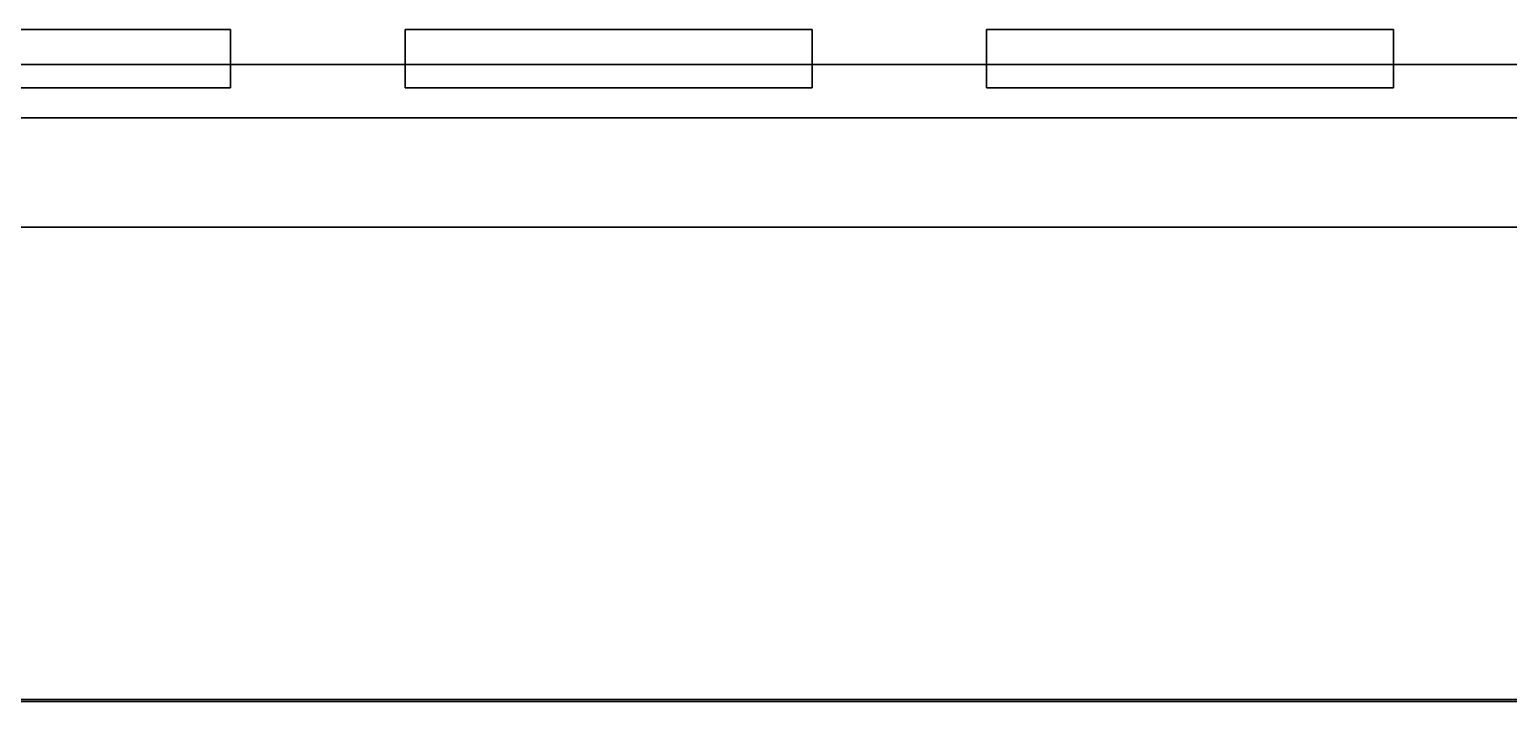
# Model space of a CAD drawing. Header units: millimetres. Extents: x -187664 to 435448, y -313239 to 299894.
# Drawn here: x 126383.1 to 126510.2, y -294559.5 to -294501.8 of the extents above; entities that cross this region are included whole.
import ezdxf

# ---------------------------------------------------------------- set-up
doc = ezdxf.new("R2010")
doc.units = ezdxf.units.MM
for name, color, linetype, lineweight in [('A-FLOR-LEVL', 7, 'Continuous', 35), ('A-FLOR-LEVL-E', 7, 'Continuous', 35), ('A-GENM', 7, 'Continuous', 9)]:
    doc.layers.add(name, color=color, linetype=linetype, lineweight=lineweight)

# ---------------------------------------------------------------- blocks, each defined once
blk = doc.blocks.new('Ramp - Ramp-6647670-2120-01 ENTRANCE 1 SECTION A')
at = {"layer": 'A-FLOR-LEVL', "color": 7}
for p, q in [((-856476.19, 101937.4), (-858376.19, 101937.4)), ((-858376.19, 101887.4), (-856476.19, 101887.4))]:
    blk.add_line(p, q, dxfattribs=at)
at = {"layer": 'A-FLOR-LEVL-E', "color": 7}
blk.add_line((-856476.19, 101887.23), (-858176.85, 101887.23), dxfattribs=at)
blk = doc.blocks.new('DPA_GM_Tactile Tile Line Base - Decision Tactile-4203949-2120-01 ENTRANCE 1 SECTION A')
at = {"layer": 'A-GENM', "color": 7, "lineweight": 35}
for p, q in [((-856849.88, 101945), (-856884.87, 101945)), ((-856849.88, 101940), (-856849.88, 101945)), ((-856799.88, 101945), (-856834.87, 101945)), ((-856834.87, 101945), (-856834.87, 101940)), ((-856799.88, 101940), (-856799.88, 101945)), ((-856749.88, 101945), (-856784.87, 101945)), ((-856784.87, 101945), (-856784.87, 101940)), ((-856749.88, 101940), (-856749.88, 101945)), ((-856692.37, 101942), (-856992.37, 101942)), ((-856884.87, 101940), (-856849.88, 101940)), ((-856834.87, 101940), (-856799.88, 101940)), ((-856784.87, 101940), (-856749.88, 101940)), ((-856992.37, 101928), (-856692.37, 101928))]:
    blk.add_line(p, q, dxfattribs=at)
at = {"layer": 'A-GENM', "color": 7}
for p, q in [((-856859.66, 101945), (-856866.94, 101945)), ((-856866.94, 101945), (-856859.57, 101945)), ((-856859.57, 101945), (-856866.94, 101945)), ((-856866.94, 101945), (-856859.57, 101945)), ((-856859.57, 101945), (-856866.94, 101945)), ((-856866.94, 101945), (-856859.57, 101945)), ((-856859.57, 101945), (-856866.94, 101945)), ((-856866.94, 101945), (-856859.57, 101945)), ((-856859.57, 101945), (-856866.94, 101945)), ((-856866.94, 101945), (-856859.57, 101945)), ((-856859.57, 101945), (-856866.94, 101945)), ((-856866.94, 101945), (-856859.57, 101945)), ((-856859.57, 101945), (-856866.94, 101945)), ((-856866.94, 101945), (-856859.57, 101945)), ((-856859.57, 101945), (-856866.94, 101945)), ((-856866.94, 101945), (-856859.57, 101945)), ((-856859.57, 101945), (-856866.94, 101945)), ((-856866.94, 101945), (-856859.57, 101945)), ((-856859.57, 101945), (-856866.94, 101945)), ((-856866.94, 101945), (-856859.57, 101945)), ((-856859.57, 101945), (-856866.94, 101945)), ((-856866.94, 101945), (-856859.57, 101945)), ((-856859.57, 101945), (-856866.94, 101945)), ((-856866.94, 101945), (-856859.57, 101945)), ((-856859.57, 101945), (-856866.94, 101945)), ((-856866.94, 101945), (-856859.57, 101945)), ((-856859.57, 101945), (-856866.94, 101945)), ((-856866.94, 101945), (-856859.57, 101945)), ((-856859.57, 101945), (-856866.94, 101945)), ((-856866.94, 101945), (-856859.57, 101945)), ((-856859.57, 101945), (-856866.94, 101945)), ((-856866.94, 101945), (-856859.57, 101945)), ((-856859.57, 101945), (-856866.94, 101945)), ((-856866.94, 101945), (-856859.57, 101945)), ((-856859.57, 101945), (-856866.94, 101945)), ((-856866.94, 101945), (-856859.57, 101945)), ((-856859.57, 101945), (-856866.94, 101945)), ((-856866.94, 101945), (-856859.57, 101945)), ((-856859.57, 101945), (-856866.94, 101945)), ((-856852.2, 101945), (-856859.62, 101945)), ((-856858.62, 101945), (-856852.28, 101945)), ((-856852.28, 101945), (-856858.62, 101945)), ((-856858.62, 101945), (-856852.28, 101945)), ((-856852.28, 101945), (-856858.62, 101945)), ((-856858.62, 101945), (-856852.28, 101945)), ((-856852.28, 101945), (-856858.62, 101945)), ((-856858.62, 101945), (-856852.28, 101945)), ((-856852.28, 101945), (-856858.62, 101945)), ((-856858.62, 101945), (-856852.28, 101945)), ((-856852.28, 101945), (-856858.62, 101945)), ((-856858.62, 101945), (-856852.28, 101945)), ((-856852.28, 101945), (-856858.62, 101945)), ((-856858.62, 101945), (-856852.28, 101945)), ((-856852.28, 101945), (-856858.62, 101945)), ((-856858.62, 101945), (-856852.28, 101945)), ((-856852.28, 101945), (-856858.62, 101945)), ((-856858.62, 101945), (-856852.28, 101945)), ((-856852.28, 101945), (-856858.62, 101945)), ((-856858.62, 101945), (-856852.28, 101945)), ((-856852.28, 101945), (-856858.62, 101945)), ((-856858.62, 101945), (-856852.28, 101945)), ((-856852.28, 101945), (-856858.62, 101945)), ((-856858.62, 101945), (-856852.28, 101945)), ((-856852.28, 101945), (-856858.62, 101945)), ((-856858.62, 101945), (-856852.28, 101945)), ((-856852.28, 101945), (-856858.62, 101945)), ((-856858.62, 101945), (-856852.28, 101945)), ((-856852.28, 101945), (-856858.62, 101945)), ((-856858.62, 101945), (-856852.28, 101945)), ((-856852.28, 101945), (-856858.62, 101945)), ((-856858.62, 101945), (-856852.28, 101945)), ((-856852.28, 101945), (-856858.62, 101945)), ((-856858.62, 101945), (-856852.28, 101945)), ((-856852.28, 101945), (-856858.62, 101945)), ((-856858.62, 101945), (-856852.28, 101945)), ((-856852.28, 101945), (-856858.62, 101945)), ((-856858.62, 101945), (-856852.28, 101945)), ((-856852.28, 101945), (-856858.62, 101945)), ((-856852.22, 101945), (-856850.47, 101945)), ((-856850.47, 101945), (-856852.22, 101945)), ((-856852.22, 101945), (-856850.47, 101945)), ((-856850.47, 101945), (-856852.22, 101945)), ((-856852.22, 101945), (-856850.47, 101945)), ((-856850.47, 101945), (-856852.22, 101945)), ((-856852.22, 101945), (-856850.47, 101945)), ((-856850.47, 101945), (-856852.22, 101945)), ((-856852.22, 101945), (-856850.47, 101945)), ((-856850.47, 101945), (-856852.22, 101945)), ((-856852.22, 101945), (-856850.47, 101945)), ((-856850.47, 101945), (-856852.22, 101945)), ((-856852.22, 101945), (-856850.47, 101945)), ((-856850.47, 101945), (-856852.22, 101945)), ((-856852.22, 101945), (-856850.47, 101945)), ((-856850.47, 101945), (-856852.22, 101945)), ((-856852.22, 101945), (-856850.47, 101945)), ((-856850.47, 101945), (-856852.22, 101945)), ((-856852.22, 101945), (-856850.47, 101945)), ((-856850.47, 101945), (-856852.22, 101945)), ((-856852.22, 101945), (-856850.47, 101945)), ((-856850.47, 101945), (-856852.22, 101945)), ((-856852.22, 101945), (-856850.47, 101945)), ((-856850.47, 101945), (-856852.22, 101945)), ((-856852.22, 101945), (-856850.47, 101945)), ((-856850.47, 101945), (-856852.22, 101945)), ((-856852.22, 101945), (-856850.47, 101945)), ((-856850.47, 101945), (-856852.22, 101945)), ((-856852.22, 101945), (-856850.47, 101945)), ((-856850.47, 101945), (-856852.22, 101945)), ((-856852.22, 101945), (-856850.47, 101945)), ((-856850.47, 101945), (-856852.22, 101945)), ((-856852.22, 101945), (-856850.47, 101945)), ((-856850.47, 101945), (-856852.22, 101945)), ((-856852.22, 101945), (-856850.47, 101945)), ((-856850.47, 101945), (-856852.22, 101945)), ((-856852.22, 101945), (-856850.47, 101945)), ((-856850.47, 101945), (-856852.22, 101945)), ((-856850.23, 101945), (-856851.46, 101945)), ((-856849.87, 101940), (-856849.87, 101945)), ((-856849.87, 101942), (-856849.87, 101945)), ((-856849.87, 101942), (-856849.87, 101945)), ((-856849.87, 101942), (-856849.87, 101945)), ((-856849.87, 101942), (-856849.87, 101945)), ((-856849.87, 101942), (-856849.87, 101945)), ((-856849.87, 101942), (-856849.87, 101945)), ((-856849.87, 101942), (-856849.87, 101945)), ((-856849.87, 101942), (-856849.87, 101945)), ((-856849.87, 101942), (-856849.87, 101945)), ((-856849.87, 101942), (-856849.87, 101945)), ((-856849.87, 101942), (-856849.87, 101945)), ((-856849.87, 101942), (-856849.87, 101945)), ((-856849.87, 101942), (-856849.87, 101945)), ((-856849.87, 101942), (-856849.87, 101945)), ((-856849.87, 101942), (-856849.87, 101945)), ((-856849.87, 101942), (-856849.87, 101945)), ((-856849.87, 101942), (-856849.87, 101945)), ((-856849.87, 101942), (-856849.87, 101945)), ((-856849.87, 101942), (-856849.87, 101945)), ((-856834.87, 101945), (-856834.87, 101940)), ((-856834.87, 101945), (-856834.87, 101942)), ((-856834.87, 101945), (-856834.87, 101942)), ((-856834.87, 101945), (-856834.87, 101942)), ((-856834.87, 101945), (-856834.87, 101942)), ((-856834.87, 101945), (-856834.87, 101942)), ((-856834.87, 101945), (-856834.87, 101942)), ((-856834.87, 101945), (-856834.87, 101942)), ((-856834.87, 101945), (-856834.87, 101942)), ((-856834.87, 101945), (-856834.87, 101942)), ((-856834.87, 101945), (-856834.87, 101942)), ((-856834.87, 101945), (-856834.87, 101942)), ((-856834.87, 101945), (-856834.87, 101942)), ((-856834.87, 101945), (-856834.87, 101942)), ((-856834.87, 101945), (-856834.87, 101942)), ((-856834.87, 101945), (-856834.87, 101942)), ((-856834.87, 101945), (-856834.87, 101942)), ((-856834.87, 101945), (-856834.87, 101942)), ((-856834.87, 101945), (-856834.87, 101942)), ((-856834.87, 101945), (-856834.87, 101942)), ((-856831.22, 101945), (-856834.52, 101945)), ((-856830.39, 101945), (-856834.28, 101945)), ((-856834.28, 101945), (-856830.39, 101945)), ((-856830.39, 101945), (-856834.28, 101945)), ((-856834.28, 101945), (-856830.39, 101945)), ((-856830.39, 101945), (-856834.28, 101945)), ((-856834.28, 101945), (-856830.39, 101945)), ((-856830.39, 101945), (-856834.28, 101945)), ((-856834.28, 101945), (-856830.39, 101945)), ((-856830.39, 101945), (-856834.28, 101945)), ((-856834.28, 101945), (-856830.39, 101945)), ((-856830.39, 101945), (-856834.28, 101945)), ((-856834.28, 101945), (-856830.39, 101945)), ((-856830.39, 101945), (-856834.28, 101945)), ((-856834.28, 101945), (-856830.39, 101945)), ((-856830.39, 101945), (-856834.28, 101945)), ((-856834.28, 101945), (-856830.39, 101945)), ((-856830.39, 101945), (-856834.28, 101945)), ((-856834.28, 101945), (-856830.39, 101945)), ((-856830.39, 101945), (-856834.28, 101945)), ((-856834.28, 101945), (-856830.39, 101945)), ((-856830.39, 101945), (-856834.28, 101945)), ((-856834.28, 101945), (-856830.39, 101945)), ((-856830.39, 101945), (-856834.28, 101945)), ((-856834.28, 101945), (-856830.39, 101945)), ((-856830.39, 101945), (-856834.28, 101945)), ((-856834.28, 101945), (-856830.39, 101945)), ((-856830.39, 101945), (-856834.28, 101945)), ((-856834.28, 101945), (-856830.39, 101945)), ((-856830.39, 101945), (-856834.28, 101945)), ((-856834.28, 101945), (-856830.39, 101945)), ((-856830.39, 101945), (-856834.28, 101945)), ((-856834.28, 101945), (-856830.39, 101945)), ((-856830.39, 101945), (-856834.28, 101945)), ((-856834.28, 101945), (-856830.39, 101945)), ((-856830.39, 101945), (-856834.28, 101945)), ((-856834.28, 101945), (-856830.39, 101945)), ((-856830.39, 101945), (-856834.28, 101945)), ((-856834.28, 101945), (-856830.39, 101945)), ((-856817.37, 101945), (-856830.39, 101945)), ((-856823.03, 101945), (-856829.75, 101945)), ((-856829.75, 101945), (-856823.03, 101945)), ((-856823.03, 101945), (-856829.75, 101945)), ((-856829.75, 101945), (-856823.03, 101945)), ((-856823.03, 101945), (-856829.75, 101945)), ((-856829.75, 101945), (-856823.03, 101945)), ((-856823.03, 101945), (-856829.75, 101945)), ((-856829.75, 101945), (-856823.03, 101945)), ((-856823.03, 101945), (-856829.75, 101945)), ((-856829.75, 101945), (-856823.03, 101945)), ((-856823.03, 101945), (-856829.75, 101945)), ((-856829.75, 101945), (-856823.03, 101945)), ((-856823.03, 101945), (-856829.75, 101945)), ((-856829.75, 101945), (-856823.03, 101945)), ((-856823.03, 101945), (-856829.75, 101945)), ((-856829.75, 101945), (-856823.03, 101945)), ((-856823.03, 101945), (-856829.75, 101945)), ((-856829.75, 101945), (-856823.03, 101945)), ((-856823.03, 101945), (-856829.75, 101945)), ((-856829.75, 101945), (-856823.03, 101945)), ((-856823.03, 101945), (-856829.75, 101945)), ((-856829.75, 101945), (-856823.03, 101945)), ((-856823.03, 101945), (-856829.75, 101945)), ((-856829.75, 101945), (-856823.03, 101945)), ((-856823.03, 101945), (-856829.75, 101945)), ((-856829.75, 101945), (-856823.03, 101945)), ((-856823.03, 101945), (-856829.75, 101945)), ((-856829.75, 101945), (-856823.03, 101945)), ((-856823.03, 101945), (-856829.75, 101945)), ((-856829.75, 101945), (-856823.03, 101945)), ((-856823.03, 101945), (-856829.75, 101945)), ((-856829.75, 101945), (-856823.03, 101945)), ((-856823.03, 101945), (-856829.75, 101945)), ((-856829.75, 101945), (-856823.03, 101945)), ((-856823.03, 101945), (-856829.75, 101945)), ((-856829.75, 101945), (-856823.03, 101945)), ((-856823.03, 101945), (-856829.75, 101945)), ((-856829.75, 101945), (-856823.03, 101945)), ((-856817.37, 101945), (-856821.9, 101945)), ((-856821.9, 101945), (-856817.37, 101945)), ((-856817.37, 101945), (-856821.9, 101945)), ((-856821.9, 101945), (-856817.37, 101945)), ((-856817.37, 101945), (-856821.9, 101945)), ((-856821.9, 101945), (-856817.37, 101945)), ((-856817.37, 101945), (-856821.9, 101945)), ((-856821.9, 101945), (-856817.37, 101945)), ((-856817.37, 101945), (-856821.9, 101945)), ((-856821.9, 101945), (-856817.37, 101945)), ((-856817.37, 101945), (-856821.9, 101945)), ((-856821.9, 101945), (-856817.37, 101945)), ((-856817.37, 101945), (-856821.9, 101945)), ((-856821.9, 101945), (-856817.37, 101945)), ((-856817.37, 101945), (-856821.9, 101945)), ((-856821.9, 101945), (-856817.37, 101945)), ((-856817.37, 101945), (-856821.9, 101945)), ((-856821.9, 101945), (-856817.37, 101945)), ((-856817.37, 101945), (-856821.9, 101945)), ((-856821.9, 101945), (-856817.37, 101945)), ((-856817.37, 101945), (-856821.9, 101945)), ((-856821.9, 101945), (-856817.37, 101945)), ((-856817.37, 101945), (-856821.9, 101945)), ((-856821.9, 101945), (-856817.37, 101945)), ((-856817.37, 101945), (-856821.9, 101945)), ((-856821.9, 101945), (-856817.37, 101945)), ((-856817.37, 101945), (-856821.9, 101945)), ((-856821.9, 101945), (-856817.37, 101945)), ((-856817.37, 101945), (-856821.9, 101945)), ((-856821.9, 101945), (-856817.37, 101945)), ((-856817.37, 101945), (-856821.9, 101945)), ((-856821.9, 101945), (-856817.37, 101945)), ((-856817.37, 101945), (-856821.9, 101945)), ((-856821.9, 101945), (-856817.37, 101945)), ((-856817.37, 101945), (-856821.9, 101945)), ((-856821.9, 101945), (-856817.37, 101945)), ((-856817.37, 101945), (-856821.9, 101945)), ((-856821.9, 101945), (-856817.37, 101945)), ((-856801.46, 101945), (-856817.37, 101945)), ((-856817.37, 101945), (-856808.62, 101945)), ((-856808.62, 101945), (-856817.37, 101945)), ((-856817.37, 101945), (-856808.62, 101945)), ((-856808.62, 101945), (-856817.37, 101945)), ((-856817.37, 101945), (-856808.62, 101945)), ((-856808.62, 101945), (-856817.37, 101945)), ((-856817.37, 101945), (-856808.62, 101945)), ((-856808.62, 101945), (-856817.37, 101945)), ((-856817.37, 101945), (-856808.62, 101945)), ((-856808.62, 101945), (-856817.37, 101945)), ((-856817.37, 101945), (-856808.62, 101945)), ((-856808.62, 101945), (-856817.37, 101945)), ((-856817.37, 101945), (-856808.62, 101945)), ((-856808.62, 101945), (-856817.37, 101945)), ((-856817.37, 101945), (-856808.62, 101945)), ((-856808.62, 101945), (-856817.37, 101945)), ((-856817.37, 101945), (-856808.62, 101945)), ((-856808.62, 101945), (-856817.37, 101945)), ((-856817.37, 101945), (-856808.62, 101945)), ((-856808.62, 101945), (-856817.37, 101945)), ((-856817.37, 101945), (-856808.62, 101945)), ((-856808.62, 101945), (-856817.37, 101945)), ((-856817.37, 101945), (-856808.62, 101945)), ((-856808.62, 101945), (-856817.37, 101945)), ((-856817.37, 101945), (-856808.62, 101945)), ((-856808.62, 101945), (-856817.37, 101945)), ((-856817.37, 101945), (-856808.62, 101945)), ((-856808.62, 101945), (-856817.37, 101945)), ((-856817.37, 101945), (-856808.62, 101945)), ((-856808.62, 101945), (-856817.37, 101945)), ((-856817.37, 101945), (-856808.62, 101945)), ((-856808.62, 101945), (-856817.37, 101945)), ((-856817.37, 101945), (-856808.62, 101945)), ((-856808.62, 101945), (-856817.37, 101945)), ((-856817.37, 101945), (-856808.62, 101945)), ((-856808.62, 101945), (-856817.37, 101945)), ((-856817.37, 101945), (-856808.62, 101945)), ((-856808.62, 101945), (-856817.37, 101945)), ((-856808.31, 101945), (-856800.9, 101945)), ((-856800.9, 101945), (-856808.31, 101945)), ((-856808.31, 101945), (-856800.9, 101945)), ((-856800.9, 101945), (-856808.31, 101945)), ((-856808.31, 101945), (-856800.9, 101945)), ((-856800.9, 101945), (-856808.31, 101945)), ((-856808.31, 101945), (-856800.9, 101945)), ((-856800.9, 101945), (-856808.31, 101945)), ((-856808.31, 101945), (-856800.9, 101945)), ((-856800.9, 101945), (-856808.31, 101945)), ((-856808.31, 101945), (-856800.9, 101945)), ((-856800.9, 101945), (-856808.31, 101945)), ((-856808.31, 101945), (-856800.9, 101945)), ((-856800.9, 101945), (-856808.31, 101945)), ((-856808.31, 101945), (-856800.9, 101945)), ((-856800.9, 101945), (-856808.31, 101945)), ((-856808.31, 101945), (-856800.9, 101945)), ((-856800.9, 101945), (-856808.31, 101945)), ((-856808.31, 101945), (-856800.9, 101945)), ((-856800.9, 101945), (-856808.31, 101945)), ((-856808.31, 101945), (-856800.9, 101945)), ((-856800.9, 101945), (-856808.31, 101945)), ((-856808.31, 101945), (-856800.9, 101945)), ((-856800.9, 101945), (-856808.31, 101945)), ((-856808.31, 101945), (-856800.9, 101945)), ((-856800.9, 101945), (-856808.31, 101945)), ((-856808.31, 101945), (-856800.9, 101945)), ((-856800.9, 101945), (-856808.31, 101945)), ((-856808.31, 101945), (-856800.9, 101945)), ((-856800.9, 101945), (-856808.31, 101945)), ((-856808.31, 101945), (-856800.9, 101945)), ((-856800.9, 101945), (-856808.31, 101945)), ((-856808.31, 101945), (-856800.9, 101945)), ((-856800.9, 101945), (-856808.31, 101945)), ((-856808.31, 101945), (-856800.9, 101945)), ((-856800.9, 101945), (-856808.31, 101945)), ((-856808.31, 101945), (-856800.9, 101945)), ((-856800.9, 101945), (-856808.31, 101945)), ((-856799.87, 101940), (-856799.87, 101945)), ((-856799.87, 101942), (-856799.87, 101945)), ((-856799.87, 101942), (-856799.87, 101945)), ((-856799.87, 101942), (-856799.87, 101945)), ((-856799.87, 101942), (-856799.87, 101945)), ((-856799.87, 101942), (-856799.87, 101945)), ((-856799.87, 101942), (-856799.87, 101945)), ((-856799.87, 101942), (-856799.87, 101945)), ((-856799.87, 101942), (-856799.87, 101945)), ((-856799.87, 101942), (-856799.87, 101945)), ((-856799.87, 101942), (-856799.87, 101945)), ((-856799.87, 101942), (-856799.87, 101945)), ((-856799.87, 101942), (-856799.87, 101945)), ((-856799.87, 101942), (-856799.87, 101945)), ((-856799.87, 101942), (-856799.87, 101945)), ((-856799.87, 101942), (-856799.87, 101945)), ((-856799.87, 101942), (-856799.87, 101945)), ((-856799.87, 101942), (-856799.87, 101945)), ((-856799.87, 101942), (-856799.87, 101945)), ((-856799.87, 101942), (-856799.87, 101945)), ((-856784.87, 101945), (-856784.87, 101940)), ((-856784.87, 101945), (-856784.87, 101942)), ((-856784.87, 101945), (-856784.87, 101942)), ((-856784.87, 101945), (-856784.87, 101942)), ((-856784.87, 101945), (-856784.87, 101942)), ((-856784.87, 101945), (-856784.87, 101942)), ((-856784.87, 101945), (-856784.87, 101942)), ((-856784.87, 101945), (-856784.87, 101942)), ((-856784.87, 101945), (-856784.87, 101942)), ((-856784.87, 101945), (-856784.87, 101942)), ((-856784.87, 101945), (-856784.87, 101942)), ((-856784.87, 101945), (-856784.87, 101942)), ((-856784.87, 101945), (-856784.87, 101942)), ((-856784.87, 101945), (-856784.87, 101942)), ((-856784.87, 101945), (-856784.87, 101942)), ((-856784.87, 101945), (-856784.87, 101942)), ((-856784.87, 101945), (-856784.87, 101942)), ((-856784.87, 101945), (-856784.87, 101942)), ((-856784.87, 101945), (-856784.87, 101942)), ((-856784.87, 101945), (-856784.87, 101942)), ((-856779.09, 101945), (-856784.52, 101945)), ((-856779.75, 101945), (-856784.28, 101945)), ((-856784.28, 101945), (-856779.75, 101945)), ((-856779.75, 101945), (-856784.28, 101945)), ((-856784.28, 101945), (-856779.75, 101945)), ((-856779.75, 101945), (-856784.28, 101945)), ((-856784.28, 101945), (-856779.75, 101945)), ((-856779.75, 101945), (-856784.28, 101945)), ((-856784.28, 101945), (-856779.75, 101945)), ((-856779.75, 101945), (-856784.28, 101945)), ((-856784.28, 101945), (-856779.75, 101945)), ((-856779.75, 101945), (-856784.28, 101945)), ((-856784.28, 101945), (-856779.75, 101945)), ((-856779.75, 101945), (-856784.28, 101945)), ((-856784.28, 101945), (-856779.75, 101945)), ((-856779.75, 101945), (-856784.28, 101945)), ((-856784.28, 101945), (-856779.75, 101945)), ((-856779.75, 101945), (-856784.28, 101945)), ((-856784.28, 101945), (-856779.75, 101945)), ((-856779.75, 101945), (-856784.28, 101945)), ((-856784.28, 101945), (-856779.75, 101945)), ((-856779.75, 101945), (-856784.28, 101945)), ((-856784.28, 101945), (-856779.75, 101945)), ((-856779.75, 101945), (-856784.28, 101945)), ((-856784.28, 101945), (-856779.75, 101945)), ((-856779.75, 101945), (-856784.28, 101945)), ((-856784.28, 101945), (-856779.75, 101945)), ((-856779.75, 101945), (-856784.28, 101945)), ((-856784.28, 101945), (-856779.75, 101945)), ((-856779.75, 101945), (-856784.28, 101945)), ((-856784.28, 101945), (-856779.75, 101945)), ((-856779.75, 101945), (-856784.28, 101945)), ((-856784.28, 101945), (-856779.75, 101945)), ((-856779.75, 101945), (-856784.28, 101945)), ((-856784.28, 101945), (-856779.75, 101945)), ((-856779.75, 101945), (-856784.28, 101945)), ((-856784.28, 101945), (-856779.75, 101945)), ((-856779.75, 101945), (-856784.28, 101945)), ((-856784.28, 101945), (-856779.75, 101945)), ((-856771.9, 101945), (-856779.1, 101945)), ((-856779.1, 101945), (-856771.9, 101945)), ((-856771.9, 101945), (-856779.1, 101945)), ((-856779.1, 101945), (-856771.9, 101945)), ((-856771.9, 101945), (-856779.1, 101945)), ((-856779.1, 101945), (-856771.9, 101945)), ((-856771.9, 101945), (-856779.1, 101945)), ((-856779.1, 101945), (-856771.9, 101945)), ((-856771.9, 101945), (-856779.1, 101945)), ((-856779.1, 101945), (-856771.9, 101945)), ((-856771.9, 101945), (-856779.1, 101945)), ((-856779.1, 101945), (-856771.9, 101945)), ((-856771.9, 101945), (-856779.1, 101945)), ((-856779.1, 101945), (-856771.9, 101945)), ((-856771.9, 101945), (-856779.1, 101945)), ((-856779.1, 101945), (-856771.9, 101945)), ((-856771.9, 101945), (-856779.1, 101945)), ((-856779.1, 101945), (-856771.9, 101945)), ((-856771.9, 101945), (-856779.1, 101945)), ((-856779.1, 101945), (-856771.9, 101945)), ((-856771.9, 101945), (-856779.1, 101945)), ((-856779.1, 101945), (-856771.9, 101945)), ((-856771.9, 101945), (-856779.1, 101945)), ((-856779.1, 101945), (-856771.9, 101945)), ((-856771.9, 101945), (-856779.1, 101945)), ((-856779.1, 101945), (-856771.9, 101945)), ((-856771.9, 101945), (-856779.1, 101945)), ((-856779.1, 101945), (-856771.9, 101945)), ((-856771.9, 101945), (-856779.1, 101945)), ((-856779.1, 101945), (-856771.9, 101945)), ((-856771.9, 101945), (-856779.1, 101945)), ((-856779.1, 101945), (-856771.9, 101945)), ((-856771.9, 101945), (-856779.1, 101945)), ((-856779.1, 101945), (-856771.9, 101945)), ((-856771.9, 101945), (-856779.1, 101945)), ((-856779.1, 101945), (-856771.9, 101945)), ((-856771.9, 101945), (-856779.1, 101945)), ((-856779.1, 101945), (-856771.9, 101945)), ((-856771.72, 101945), (-856778.44, 101945)), ((-856767.37, 101945), (-856771.72, 101945)), ((-856771.72, 101945), (-856767.37, 101945)), ((-856767.37, 101945), (-856771.72, 101945)), ((-856771.72, 101945), (-856767.37, 101945)), ((-856767.37, 101945), (-856771.72, 101945)), ((-856771.72, 101945), (-856767.37, 101945)), ((-856767.37, 101945), (-856771.72, 101945)), ((-856771.72, 101945), (-856767.37, 101945)), ((-856767.37, 101945), (-856771.72, 101945)), ((-856771.72, 101945), (-856767.37, 101945)), ((-856767.37, 101945), (-856771.72, 101945)), ((-856771.72, 101945), (-856767.37, 101945)), ((-856767.37, 101945), (-856771.72, 101945)), ((-856771.72, 101945), (-856767.37, 101945)), ((-856767.37, 101945), (-856771.72, 101945)), ((-856771.72, 101945), (-856767.37, 101945)), ((-856767.37, 101945), (-856771.72, 101945)), ((-856771.72, 101945), (-856767.37, 101945)), ((-856767.37, 101945), (-856771.72, 101945)), ((-856771.72, 101945), (-856767.37, 101945)), ((-856767.37, 101945), (-856771.72, 101945)), ((-856771.72, 101945), (-856767.37, 101945)), ((-856767.37, 101945), (-856771.72, 101945)), ((-856771.72, 101945), (-856767.37, 101945)), ((-856767.37, 101945), (-856771.72, 101945)), ((-856771.72, 101945), (-856767.37, 101945)), ((-856767.37, 101945), (-856771.72, 101945)), ((-856771.72, 101945), (-856767.37, 101945)), ((-856767.37, 101945), (-856771.72, 101945)), ((-856771.72, 101945), (-856767.37, 101945)), ((-856767.37, 101945), (-856771.72, 101945)), ((-856771.72, 101945), (-856767.37, 101945)), ((-856767.37, 101945), (-856771.72, 101945)), ((-856771.72, 101945), (-856767.37, 101945)), ((-856767.37, 101945), (-856771.72, 101945)), ((-856771.72, 101945), (-856767.37, 101945)), ((-856767.37, 101945), (-856771.72, 101945)), ((-856771.72, 101945), (-856767.37, 101945)), ((-856767.37, 101945), (-856771.33, 101945)), ((-856757.02, 101945), (-856767.37, 101945)), ((-856767.37, 101945), (-856750.47, 101945)), ((-856750.47, 101945), (-856767.37, 101945)), ((-856767.37, 101945), (-856750.47, 101945)), ((-856750.47, 101945), (-856767.37, 101945)), ((-856767.37, 101945), (-856750.47, 101945)), ((-856750.47, 101945), (-856767.37, 101945)), ((-856767.37, 101945), (-856750.47, 101945)), ((-856750.47, 101945), (-856767.37, 101945)), ((-856767.37, 101945), (-856750.47, 101945)), ((-856750.47, 101945), (-856767.37, 101945)), ((-856767.37, 101945), (-856750.47, 101945)), ((-856750.47, 101945), (-856767.37, 101945)), ((-856767.37, 101945), (-856750.47, 101945)), ((-856750.47, 101945), (-856767.37, 101945)), ((-856767.37, 101945), (-856750.47, 101945)), ((-856750.47, 101945), (-856767.37, 101945)), ((-856767.37, 101945), (-856750.47, 101945)), ((-856750.47, 101945), (-856767.37, 101945)), ((-856767.37, 101945), (-856750.47, 101945)), ((-856750.47, 101945), (-856767.37, 101945)), ((-856767.37, 101945), (-856750.47, 101945)), ((-856750.47, 101945), (-856767.37, 101945)), ((-856767.37, 101945), (-856750.47, 101945)), ((-856750.47, 101945), (-856767.37, 101945)), ((-856767.37, 101945), (-856750.47, 101945)), ((-856750.47, 101945), (-856767.37, 101945)), ((-856767.37, 101945), (-856750.47, 101945)), ((-856750.47, 101945), (-856767.37, 101945)), ((-856767.37, 101945), (-856750.47, 101945)), ((-856750.47, 101945), (-856767.37, 101945)), ((-856767.37, 101945), (-856750.47, 101945)), ((-856750.47, 101945), (-856767.37, 101945)), ((-856767.37, 101945), (-856750.47, 101945)), ((-856750.47, 101945), (-856767.37, 101945)), ((-856767.37, 101945), (-856750.47, 101945)), ((-856750.47, 101945), (-856767.37, 101945)), ((-856767.37, 101945), (-856750.47, 101945)), ((-856750.47, 101945), (-856767.37, 101945)), ((-856750.23, 101945), (-856756.3, 101945)), ((-856749.87, 101940), (-856749.87, 101945)), ((-856749.87, 101942), (-856749.87, 101945)), ((-856749.87, 101942), (-856749.87, 101945)), ((-856749.87, 101942), (-856749.87, 101945)), ((-856749.87, 101942), (-856749.87, 101945)), ((-856749.87, 101942), (-856749.87, 101945)), ((-856749.87, 101942), (-856749.87, 101945)), ((-856749.87, 101942), (-856749.87, 101945)), ((-856749.87, 101942), (-856749.87, 101945)), ((-856749.87, 101942), (-856749.87, 101945)), ((-856749.87, 101942), (-856749.87, 101945)), ((-856749.87, 101942), (-856749.87, 101945)), ((-856749.87, 101942), (-856749.87, 101945)), ((-856749.87, 101942), (-856749.87, 101945)), ((-856749.87, 101942), (-856749.87, 101945)), ((-856749.87, 101942), (-856749.87, 101945)), ((-856749.87, 101942), (-856749.87, 101945)), ((-856749.87, 101942), (-856749.87, 101945)), ((-856749.87, 101942), (-856749.87, 101945)), ((-856749.87, 101942), (-856749.87, 101945)), ((-856849.88, 101942), (-856834.87, 101942)), ((-856849.88, 101942), (-856834.87, 101942)), ((-856849.88, 101942), (-856834.87, 101942)), ((-856799.88, 101942), (-856784.87, 101942)), ((-856799.88, 101942), (-856784.87, 101942)), ((-856799.88, 101942), (-856784.87, 101942)), ((-856749.88, 101942), (-856734.87, 101942)), ((-856749.88, 101942), (-856734.87, 101942)), ((-856749.88, 101942), (-856734.87, 101942))]:
    blk.add_line(p, q, dxfattribs=at)
blk = doc.blocks.new('DPA_GM_Tactile Tile Line Base - Decision Tactile-V38-2120-01 ENTRANCE 1 SECTION A')
at = {"layer": 'A-GENM', "color": 7}
for p, q in [((-856866.94, 101945), (-856859.57, 101945)), ((-856859.57, 101945), (-856866.94, 101945)), ((-856866.94, 101945), (-856859.57, 101945)), ((-856859.57, 101945), (-856866.94, 101945)), ((-856866.94, 101945), (-856859.57, 101945)), ((-856859.57, 101945), (-856866.94, 101945)), ((-856866.94, 101945), (-856859.57, 101945)), ((-856859.57, 101945), (-856866.94, 101945)), ((-856866.94, 101945), (-856859.57, 101945)), ((-856859.57, 101945), (-856866.94, 101945)), ((-856866.94, 101945), (-856859.57, 101945)), ((-856859.57, 101945), (-856866.94, 101945)), ((-856858.62, 101945), (-856852.28, 101945)), ((-856852.28, 101945), (-856858.62, 101945)), ((-856858.62, 101945), (-856852.28, 101945)), ((-856852.28, 101945), (-856858.62, 101945)), ((-856858.62, 101945), (-856852.28, 101945)), ((-856852.28, 101945), (-856858.62, 101945)), ((-856858.62, 101945), (-856852.28, 101945)), ((-856852.28, 101945), (-856858.62, 101945)), ((-856858.62, 101945), (-856852.28, 101945)), ((-856852.28, 101945), (-856858.62, 101945)), ((-856858.62, 101945), (-856852.28, 101945)), ((-856852.28, 101945), (-856858.62, 101945)), ((-856852.22, 101945), (-856850.47, 101945)), ((-856850.47, 101945), (-856852.22, 101945)), ((-856852.22, 101945), (-856850.47, 101945)), ((-856850.47, 101945), (-856852.22, 101945)), ((-856852.22, 101945), (-856850.47, 101945)), ((-856850.47, 101945), (-856852.22, 101945)), ((-856852.22, 101945), (-856850.47, 101945)), ((-856850.47, 101945), (-856852.22, 101945)), ((-856852.22, 101945), (-856850.47, 101945)), ((-856850.47, 101945), (-856852.22, 101945)), ((-856852.22, 101945), (-856850.47, 101945)), ((-856850.47, 101945), (-856852.22, 101945)), ((-856849.87, 101942), (-856849.87, 101945)), ((-856849.87, 101942), (-856849.87, 101945)), ((-856849.87, 101942), (-856849.87, 101945)), ((-856849.87, 101942), (-856849.87, 101945)), ((-856849.87, 101942), (-856849.87, 101945)), ((-856849.87, 101942), (-856849.87, 101945)), ((-856834.87, 101945), (-856834.87, 101942)), ((-856834.87, 101945), (-856834.87, 101942)), ((-856834.87, 101945), (-856834.87, 101942)), ((-856834.87, 101945), (-856834.87, 101942)), ((-856834.87, 101945), (-856834.87, 101942)), ((-856834.87, 101945), (-856834.87, 101942)), ((-856830.39, 101945), (-856834.28, 101945)), ((-856834.28, 101945), (-856830.39, 101945)), ((-856830.39, 101945), (-856834.28, 101945)), ((-856834.28, 101945), (-856830.39, 101945)), ((-856830.39, 101945), (-856834.28, 101945)), ((-856834.28, 101945), (-856830.39, 101945)), ((-856830.39, 101945), (-856834.28, 101945)), ((-856834.28, 101945), (-856830.39, 101945)), ((-856830.39, 101945), (-856834.28, 101945)), ((-856834.28, 101945), (-856830.39, 101945)), ((-856830.39, 101945), (-856834.28, 101945)), ((-856834.28, 101945), (-856830.39, 101945)), ((-856823.03, 101945), (-856829.75, 101945)), ((-856829.75, 101945), (-856823.03, 101945)), ((-856823.03, 101945), (-856829.75, 101945)), ((-856829.75, 101945), (-856823.03, 101945)), ((-856823.03, 101945), (-856829.75, 101945)), ((-856829.75, 101945), (-856823.03, 101945)), ((-856823.03, 101945), (-856829.75, 101945)), ((-856829.75, 101945), (-856823.03, 101945)), ((-856823.03, 101945), (-856829.75, 101945)), ((-856829.75, 101945), (-856823.03, 101945)), ((-856823.03, 101945), (-856829.75, 101945)), ((-856829.75, 101945), (-856823.03, 101945)), ((-856808.62, 101945), (-856821.9, 101945)), ((-856821.9, 101945), (-856808.62, 101945)), ((-856808.62, 101945), (-856821.9, 101945)), ((-856821.9, 101945), (-856808.62, 101945)), ((-856808.62, 101945), (-856821.9, 101945)), ((-856821.9, 101945), (-856808.62, 101945)), ((-856808.62, 101945), (-856821.9, 101945)), ((-856821.9, 101945), (-856808.62, 101945)), ((-856808.62, 101945), (-856821.9, 101945)), ((-856821.9, 101945), (-856808.62, 101945)), ((-856808.62, 101945), (-856821.9, 101945)), ((-856821.9, 101945), (-856808.62, 101945)), ((-856800.9, 101945), (-856808.31, 101945)), ((-856808.31, 101945), (-856800.9, 101945)), ((-856800.9, 101945), (-856808.31, 101945)), ((-856808.31, 101945), (-856800.9, 101945)), ((-856800.9, 101945), (-856808.31, 101945)), ((-856808.31, 101945), (-856800.9, 101945)), ((-856800.9, 101945), (-856808.31, 101945)), ((-856808.31, 101945), (-856800.9, 101945)), ((-856800.9, 101945), (-856808.31, 101945)), ((-856808.31, 101945), (-856800.9, 101945)), ((-856800.9, 101945), (-856808.31, 101945)), ((-856808.31, 101945), (-856800.9, 101945)), ((-856799.87, 101942), (-856799.87, 101945)), ((-856799.87, 101942), (-856799.87, 101945)), ((-856799.87, 101942), (-856799.87, 101945)), ((-856799.87, 101942), (-856799.87, 101945)), ((-856799.87, 101942), (-856799.87, 101945)), ((-856799.87, 101942), (-856799.87, 101945)), ((-856784.87, 101945), (-856784.87, 101942)), ((-856784.87, 101945), (-856784.87, 101942)), ((-856784.87, 101945), (-856784.87, 101942)), ((-856784.87, 101945), (-856784.87, 101942)), ((-856784.87, 101945), (-856784.87, 101942)), ((-856784.87, 101945), (-856784.87, 101942)), ((-856779.75, 101945), (-856784.28, 101945)), ((-856784.28, 101945), (-856779.75, 101945)), ((-856779.75, 101945), (-856784.28, 101945)), ((-856784.28, 101945), (-856779.75, 101945)), ((-856779.75, 101945), (-856784.28, 101945)), ((-856784.28, 101945), (-856779.75, 101945)), ((-856779.75, 101945), (-856784.28, 101945)), ((-856784.28, 101945), (-856779.75, 101945)), ((-856779.75, 101945), (-856784.28, 101945)), ((-856784.28, 101945), (-856779.75, 101945)), ((-856779.75, 101945), (-856784.28, 101945)), ((-856784.28, 101945), (-856779.75, 101945)), ((-856771.9, 101945), (-856779.1, 101945)), ((-856779.1, 101945), (-856771.9, 101945)), ((-856771.9, 101945), (-856779.1, 101945)), ((-856779.1, 101945), (-856771.9, 101945)), ((-856771.9, 101945), (-856779.1, 101945)), ((-856779.1, 101945), (-856771.9, 101945)), ((-856771.9, 101945), (-856779.1, 101945)), ((-856779.1, 101945), (-856771.9, 101945)), ((-856771.9, 101945), (-856779.1, 101945)), ((-856779.1, 101945), (-856771.9, 101945)), ((-856771.9, 101945), (-856779.1, 101945)), ((-856779.1, 101945), (-856771.9, 101945)), ((-856750.47, 101945), (-856771.72, 101945)), ((-856771.72, 101945), (-856750.47, 101945)), ((-856750.47, 101945), (-856771.72, 101945)), ((-856771.72, 101945), (-856750.47, 101945)), ((-856750.47, 101945), (-856771.72, 101945)), ((-856771.72, 101945), (-856750.47, 101945)), ((-856750.47, 101945), (-856771.72, 101945)), ((-856771.72, 101945), (-856750.47, 101945)), ((-856750.47, 101945), (-856771.72, 101945)), ((-856771.72, 101945), (-856750.47, 101945)), ((-856750.47, 101945), (-856771.72, 101945)), ((-856771.72, 101945), (-856750.47, 101945)), ((-856749.87, 101942), (-856749.87, 101945)), ((-856749.87, 101942), (-856749.87, 101945)), ((-856749.87, 101942), (-856749.87, 101945)), ((-856749.87, 101942), (-856749.87, 101945)), ((-856749.87, 101942), (-856749.87, 101945)), ((-856749.87, 101942), (-856749.87, 101945)), ((-856849.88, 101942), (-856834.87, 101942)), ((-856834.87, 101942), (-856849.88, 101942)), ((-856799.88, 101942), (-856784.87, 101942)), ((-856784.87, 101942), (-856799.88, 101942)), ((-856749.88, 101942), (-856734.87, 101942)), ((-856734.87, 101942), (-856749.88, 101942))]:
    blk.add_line(p, q, dxfattribs=at)

msp = doc.modelspace()

# ---------------------------------------------------------------- block references
at = {"layer": 'A-FLOR-LEVL-E', "color": 7}
msp.add_blockref('Ramp - Ramp-6647670-2120-01 ENTRANCE 1 SECTION A', (983250.254, -396446.753), dxfattribs=at)
at = {"layer": 'A-GENM', "color": 7}
for name in ['DPA_GM_Tactile Tile Line Base - Decision Tactile-V38-2120-01 ENTRANCE 1 SECTION A', 'DPA_GM_Tactile Tile Line Base - Decision Tactile-4203949-2120-01 ENTRANCE 1 SECTION A']:
    msp.add_blockref(name, (983250.254, -396446.753), dxfattribs=at)

doc.saveas('drawing.dxf')
